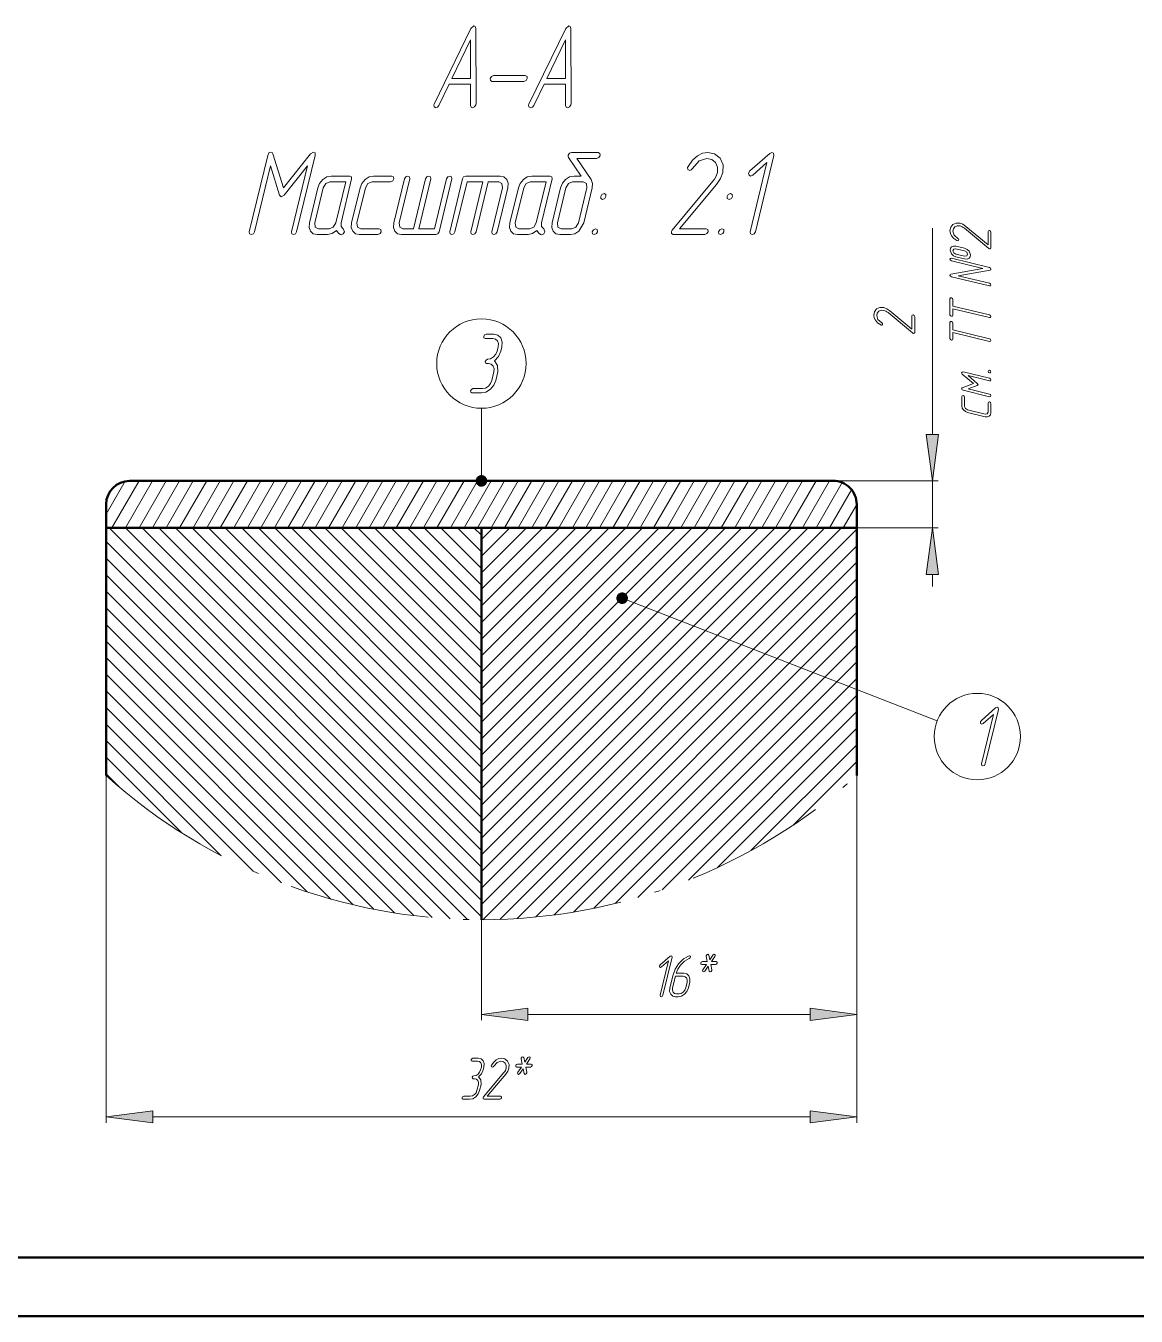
# Model space of a CAD drawing. Extents: x 0 to 420, y 0 to 297.
# Drawn here: x 94.7 to 189.4, y 0 to 110 of the extents above; entities that cross this region are included whole.
import ezdxf

# ---------------------------------------------------------------- set-up
doc = ezdxf.new("R2010")
doc.units = 0
doc.linetypes.add('DASHDOT', pattern=[18.5, 12, -3, 0.5, -3])

msp = doc.modelspace()

# ---------------------------------------------------------------- linework, layer by layer
at = {"color": 7, "lineweight": 13}
for p, q in [((171.997528, 75.157379), (171.997528, 92.71994)), ((133.545898, 71.19162), (133.545898, 77.380165)), ((101.545898, 68.340363), (103.171463, 71.155914)), ((102.037369, 67.19162), (104.346771, 71.19162)), ((103.19207, 67.19162), (105.501465, 71.19162)), ((104.346771, 67.19162), (106.656174, 71.19162)), ((105.501465, 67.19162), (107.810867, 71.19162)), ((106.656174, 67.19162), (108.965576, 71.19162)), ((107.810867, 67.19162), (110.12027, 71.19162)), ((108.965576, 67.19162), (111.274979, 71.19162)), ((110.12027, 67.19162), (112.429672, 71.19162)), ((111.274979, 67.19162), (113.584373, 71.19162)), ((112.429672, 67.19162), (114.739075, 71.19162)), ((113.584373, 67.19162), (115.893776, 71.19162)), ((114.739075, 67.19162), (117.048477, 71.19162)), ((115.893776, 67.19162), (118.203171, 71.19162)), ((117.048477, 67.19162), (119.35788, 71.19162)), ((118.203171, 67.19162), (120.512573, 71.19162)), ((119.35788, 67.19162), (121.667282, 71.19162)), ((120.512573, 67.19162), (122.821976, 71.19162)), ((121.667282, 67.19162), (123.976685, 71.19162)), ((122.821976, 67.19162), (125.131378, 71.19162)), ((123.976685, 67.19162), (126.286079, 71.19162)), ((125.131378, 67.19162), (127.440781, 71.19162)), ((126.286079, 67.19162), (128.59549, 71.19162)), ((127.440781, 67.19162), (129.750183, 71.19162)), ((128.59549, 67.19162), (130.904877, 71.19162)), ((129.750183, 67.19162), (132.059586, 71.19162)), ((130.904877, 67.19162), (133.214279, 71.19162)), ((132.059586, 67.19162), (134.368988, 71.19162)), ((133.214279, 67.19162), (135.523682, 71.19162)), ((134.368988, 67.19162), (136.678391, 71.19162)), ((135.523682, 67.19162), (137.833084, 71.19162)), ((136.678391, 67.19162), (138.987793, 71.19162)), ((137.833084, 67.19162), (140.142487, 71.19162)), ((138.987793, 67.19162), (141.29718, 71.19162)), ((140.142487, 67.19162), (142.451889, 71.19162)), ((141.29718, 67.19162), (143.606583, 71.19162)), ((142.451889, 67.19162), (144.761292, 71.19162)), ((143.606583, 67.19162), (145.915985, 71.19162)), ((144.761292, 67.19162), (147.070694, 71.19162)), ((145.915985, 67.19162), (148.225388, 71.19162)), ((147.070694, 67.19162), (149.380096, 71.19162)), ((148.225388, 67.19162), (150.53479, 71.19162)), ((149.380096, 67.19162), (151.689499, 71.19162)), ((150.53479, 67.19162), (152.844193, 71.19162)), ((151.689499, 67.19162), (153.998886, 71.19162)), ((152.844193, 67.19162), (155.153595, 71.19162)), ((153.998886, 67.19162), (156.308289, 71.19162)), ((155.153595, 67.19162), (157.462997, 71.19162)), ((156.308289, 67.19162), (158.617691, 71.19162)), ((157.462997, 67.19162), (159.7724, 71.19162)), ((158.617691, 67.19162), (160.927094, 71.19162)), ((159.7724, 67.19162), (162.081802, 71.19162)), ((160.927094, 67.19162), (163.236496, 71.19162)), ((162.081802, 67.19162), (164.304611, 71.041656)), ((163.236496, 67.19162), (165.110748, 70.437897)), ((163.545898, 71.19162), (172.497528, 71.19162)), ((171.997528, 67.19162), (171.997528, 71.19162)), ((164.391205, 67.19162), (165.545898, 69.19162)), ((133.545898, 35.438446), (101.792725, 67.19162)), ((133.545898, 36.852631), (103.20694, 67.19162)), ((133.545898, 38.266876), (104.621155, 67.19162)), ((133.545898, 39.681061), (106.035362, 67.19162)), ((133.545898, 41.095306), (107.449577, 67.19162)), ((133.545898, 42.509491), (108.863792, 67.19162)), ((133.545898, 43.923737), (110.278, 67.19162)), ((133.545898, 45.337921), (111.692215, 67.19162)), ((133.545898, 46.752167), (113.10643, 67.19162)), ((133.545898, 48.166351), (114.520645, 67.19162)), ((133.545898, 49.580597), (115.93486, 67.19162)), ((133.545898, 50.994781), (117.349075, 67.19162)), ((133.545898, 52.409027), (118.76329, 67.19162)), ((133.545898, 53.823212), (120.177498, 67.19162)), ((133.545898, 55.237457), (121.591713, 67.19162)), ((133.545898, 56.651642), (123.005928, 67.19162)), ((133.545898, 58.065887), (124.420135, 67.19162)), ((133.545898, 59.480072), (125.834351, 67.19162)), ((133.545898, 60.894318), (127.248566, 67.19162)), ((133.545898, 62.308502), (128.662781, 67.19162)), ((133.545898, 63.722687), (130.076996, 67.19162)), ((133.545898, 65.136932), (131.491211, 67.19162)), ((133.545898, 66.551117), (132.905426, 67.19162)), ((133.545898, 36.492279), (164.245255, 67.19162)), ((133.545898, 37.906464), (162.831039, 67.19162)), ((133.545898, 39.320709), (161.416824, 67.19162)), ((133.545898, 40.734894), (160.002609, 67.19162)), ((133.545898, 42.149139), (158.588394, 67.19162)), ((133.545898, 43.563324), (157.174179, 67.19162)), ((133.545898, 44.97757), (155.759964, 67.19162)), ((133.545898, 46.391754), (154.345749, 67.19162)), ((133.545898, 47.806), (152.931549, 67.19162)), ((133.545898, 49.220184), (151.517334, 67.19162)), ((133.545898, 50.63443), (150.103119, 67.19162)), ((133.545898, 52.048615), (148.688904, 67.19162)), ((133.545898, 53.46286), (147.274689, 67.19162)), ((133.545898, 54.877045), (145.860474, 67.19162)), ((133.545898, 56.291229), (144.446259, 67.19162)), ((133.545898, 57.705475), (143.032043, 67.19162)), ((133.545898, 59.119659), (141.617828, 67.19162)), ((133.545898, 60.533905), (140.203613, 67.19162)), ((133.545898, 61.94809), (138.789398, 67.19162)), ((133.545898, 63.362335), (137.375198, 67.19162)), ((133.545898, 64.77652), (135.960983, 67.19162)), ((133.545898, 66.190765), (134.546768, 67.19162)), ((165.545898, 67.19162), (172.497528, 67.19162)), ((133.545898, 34.024261), (101.545898, 66.024261)), ((133.545898, 35.078033), (165.545898, 67.078033)), ((133.67627, 33.79422), (165.545898, 65.663849)), ((132.346558, 33.809357), (101.545898, 64.610016)), ((135.117676, 33.821381), (165.545898, 64.249603)), ((130.871399, 33.870331), (101.545898, 63.195831)), ((136.601334, 33.890839), (165.545898, 62.835419)), ((171.997528, 62.19162), (171.997528, 63.225861)), ((129.349487, 33.977997), (101.545898, 61.781586)), ((138.141525, 34.016815), (165.545898, 61.421173)), ((145.545898, 61.19162), (172.40123, 50.734993)), ((127.767578, 34.145721), (101.545898, 60.367401)), ((139.73381, 34.194916), (165.545898, 60.006989)), ((126.125244, 34.37381), (101.545898, 58.953156)), ((141.397156, 34.444), (165.545898, 58.592804)), ((124.410896, 34.673981), (101.545898, 57.538971)), ((122.608337, 35.062286), (101.545898, 56.124725)), ((143.133301, 34.765961), (165.545898, 57.178558)), ((144.956848, 35.175323), (165.545898, 55.764374)), ((120.705429, 35.550995), (101.545898, 54.710541)), ((146.887878, 35.692108), (165.545898, 54.350128)), ((118.677658, 36.164581), (101.545898, 53.296295)), ((148.95401, 36.344025), (165.545898, 52.935944)), ((116.490906, 36.937103), (101.545898, 51.882111)), ((151.19429, 37.170074), (165.545898, 51.521698)), ((114.077377, 37.936432), (101.545898, 50.467865)), ((153.672546, 38.234161), (165.545898, 50.107513)), ((111.335312, 39.264252), (101.545898, 49.05368)), ((156.531845, 39.67923), (165.545898, 48.693268)), ((107.997986, 41.187347), (101.545898, 47.639435)), ((102.714371, 45.056793), (101.545898, 46.22525)), ((160.126892, 41.860077), (165.545898, 47.279083)), ((101.545898, 46.070831), (101.545898, 16.487701)), ((165.545898, 46.070831), (165.545898, 16.487701)), ((165.545898, 46.070831), (165.545898, 25.223785)), ((133.545898, 33.792816), (133.545898, 25.223785)), ((137.511673, 25.723785), (161.580124, 25.723785)), ((105.511673, 16.987701), (161.580124, 16.987701))]:
    msp.add_line(p, q, dxfattribs=at)
at = {"color": 7, "lineweight": 50}
for p, q in [((103.545898, 71.19162), (163.545898, 71.19162)), ((101.545898, 69.19162), (101.545898, 67.19162)), ((165.545898, 69.19162), (165.545898, 67.19162)), ((101.545898, 67.19162), (133.545898, 67.19162)), ((101.545898, 67.19162), (101.545898, 46.070831)), ((101.545898, 67.19162), (101.545898, 46.070831)), ((101.545898, 67.19162), (165.545898, 67.19162)), ((133.545898, 67.19162), (165.545898, 67.19162)), ((133.545898, 67.19162), (133.545898, 33.792816)), ((133.545898, 67.19162), (133.545898, 33.792816)), ((165.545898, 67.19162), (165.545898, 46.070831)), ((20, 5), (415, 5)), ((0, 0), (420, 0))]:
    msp.add_line(p, q, dxfattribs=at)
at = {"color": 7, "lineweight": 13}
for points in [[(130.793243, 104.990982), (130.811676, 104.990982), (132.607727, 104.990982), (132.626144, 104.990982), (132.626144, 103.179581), (132.672195, 103.036308), (132.791931, 102.985138), (132.966934, 103.056778), (133.068253, 103.230751), (133.08667, 103.302391), (133.068253, 109.749756), (133.022202, 109.913498), (132.902466, 109.974907), (132.635361, 109.749756), (129.503769, 103.302391), (129.476151, 103.230751), (129.503769, 103.056778), (129.651138, 102.985138), (129.798508, 103.036308), (129.909042, 103.179581)], [(138.889297, 104.990982), (138.907715, 104.990982), (140.703781, 104.990982), (140.722198, 104.990982), (140.722198, 103.179581), (140.76825, 103.036308), (140.887985, 102.985138), (141.062988, 103.056778), (141.164307, 103.230751), (141.182724, 103.302391), (141.164307, 109.749756), (141.118256, 109.913498), (140.998505, 109.974907), (140.7314, 109.749756), (137.599823, 103.302391), (137.572189, 103.230751), (137.599823, 103.056778), (137.747192, 102.985138), (137.894562, 103.036308), (138.005096, 103.179581)], [(132.626144, 105.492447), (131.032715, 105.492447), (132.616928, 108.777534)], [(140.722198, 105.492447), (139.128769, 105.492447), (140.712982, 108.777534)], [(137.166931, 105.236603), (137.351135, 105.318474), (137.443253, 105.482216), (137.434036, 105.656189), (137.286667, 105.73806), (134.587982, 105.73806), (134.403778, 105.645958), (134.293243, 105.482216), (134.320877, 105.308235), (134.468246, 105.236603)], [(117.787994, 92.423737), (119.362991, 98.922272), (119.353783, 99.137192), (119.224831, 99.219055), (118.976151, 99.055313), (116.664307, 96.159119), (115.761673, 99.055313), (115.687988, 99.178123), (115.586678, 99.219055), (115.420883, 99.137192), (115.319572, 98.922272), (113.744568, 92.423737), (113.772202, 92.239525), (113.910362, 92.178123), (114.094574, 92.239525), (114.195885, 92.423737), (115.549835, 98.031921), (116.323517, 95.545082), (116.480095, 95.391571), (116.710358, 95.545082), (118.699837, 98.04216), (117.336678, 92.423737), (117.37352, 92.239525), (117.511673, 92.178123), (117.686676, 92.239525)], [(142.895889, 96.885727), (141.670883, 98.676659), (143.365631, 98.676659), (143.559052, 98.75853), (143.660355, 98.922272), (143.632721, 99.096252), (143.485352, 99.178123), (141.237991, 99.178123), (141.044571, 99.116722), (140.934052, 98.963211), (140.934052, 98.850639), (140.980103, 98.748299), (142.048523, 97.172272), (141.440628, 97.172272), (141.062988, 97.100639), (140.722198, 96.885727), (140.445892, 96.558243), (140.298523, 96.179588), (139.570892, 93.181046), (139.543259, 92.79216), (139.672195, 92.474907), (139.902466, 92.249763), (140.234039, 92.178123), (141.127472, 92.178123), (141.49588, 92.249763), (141.845886, 92.474907), (142.269562, 93.181046), (142.997208, 96.179588), (143.015625, 96.548004), (142.90509, 96.865257), (142.895889, 96.875488)], [(152.585358, 92.178123), (152.778778, 92.259995), (152.87088, 92.423737), (152.852463, 92.607948), (152.705093, 92.679588), (150.439301, 92.679588), (153.58931, 96.445663), (153.939301, 96.967598), (154.132721, 97.458824), (154.16037, 98.124031), (153.89325, 98.686897), (153.432724, 99.055313), (152.861679, 99.178123), (152.401154, 99.106483), (151.977463, 98.90181), (151.53537, 98.523155), (151.166931, 97.99099), (151.130096, 97.89888), (151.15773, 97.724907), (151.305099, 97.653267), (151.443253, 97.704437), (151.544571, 97.817009), (152.115631, 98.471985), (152.760361, 98.666428), (153.184052, 98.574326), (153.506409, 98.318474), (153.681412, 97.91935), (153.662994, 97.458824), (153.524841, 97.090401), (153.414307, 96.916428), (153.276154, 96.721985), (149.803772, 92.567009), (149.739304, 92.444206), (149.757721, 92.259995), (149.895889, 92.178123)], [(156.914307, 92.423737), (158.489304, 98.922272), (158.46167, 99.106483), (158.314301, 99.167892), (158.148514, 99.096252), (156.444565, 97.602097), (156.324829, 97.428123), (156.361679, 97.25415), (156.499832, 97.172272), (156.674835, 97.25415), (157.890625, 98.328705), (156.462982, 92.423737), (156.499832, 92.239525), (156.638, 92.178123), (156.812988, 92.239525)], [(121.757729, 92.659119), (121.582726, 92.863792), (121.573517, 93.181046), (122.476151, 96.926659), (122.466934, 97.11087), (122.310364, 97.172272), (120.735359, 97.172272), (120.357727, 97.100639), (120.026146, 96.875488), (119.749832, 96.548004), (119.602463, 96.179588), (118.874832, 93.181046), (118.847198, 92.781921), (118.966942, 92.464676), (119.197205, 92.239525), (119.528778, 92.178123), (120.431412, 92.178123), (120.818253, 92.259995), (121.186676, 92.515846), (121.324829, 92.321396), (121.499832, 92.178123), (121.582726, 92.167892), (121.757729, 92.239525), (121.859047, 92.423737)], [(124.705093, 92.178123), (124.898514, 92.259995), (124.990623, 92.423737), (124.972198, 92.607948), (124.824829, 92.679588), (123.249832, 92.679588), (122.973518, 92.822861), (122.927467, 93.181046), (123.655098, 96.179588), (123.866936, 96.527542), (124.216934, 96.670815), (125.791939, 96.670815), (125.985359, 96.752686), (126.077469, 96.926659), (126.059044, 97.100639), (125.911674, 97.172272), (124.336678, 97.172272), (123.959045, 97.100639), (123.627464, 96.875488), (123.351151, 96.548004), (123.203781, 96.179588), (122.476151, 93.181046), (122.448517, 92.781921), (122.568253, 92.464676), (122.798515, 92.239525), (123.130096, 92.178123)], [(128.205093, 92.679588), (129.227463, 96.926659), (129.199829, 97.11087), (129.070892, 97.172272), (128.895889, 97.100639), (128.776154, 96.926659), (127.753784, 92.679588), (126.851151, 92.679588), (126.574829, 92.822861), (126.528778, 93.181046), (127.431412, 96.926659), (127.403778, 97.11087), (127.265625, 97.172272), (127.090622, 97.100639), (126.980095, 96.926659), (126.077461, 93.181046), (126.049835, 92.781921), (126.169571, 92.464676), (126.399834, 92.239525), (126.731415, 92.178123), (129.660355, 92.178123), (129.835358, 92.239525), (129.936676, 92.423737), (131.023514, 96.926659), (130.99588, 97.11087), (130.866943, 97.172272), (130.69194, 97.100639), (130.572205, 96.926659), (129.549835, 92.679588)], [(133.666931, 96.670815), (132.635361, 92.423737), (132.662994, 92.239525), (132.810364, 92.178123), (132.985352, 92.239525), (133.08667, 92.423737), (134.118256, 96.670815), (135.020889, 96.670815), (135.297195, 96.527542), (135.343262, 96.179588), (134.431412, 92.423737), (134.468262, 92.239525), (134.606415, 92.178123), (134.781418, 92.239525), (134.882721, 92.423737), (135.794571, 96.179588), (135.812988, 96.558243), (135.702469, 96.885727), (135.462982, 97.100639), (135.140625, 97.172272), (132.21167, 97.172272), (132.027466, 97.11087), (131.926147, 96.926659), (130.83931, 92.423737), (130.866943, 92.239525), (131.005096, 92.178123), (131.189301, 92.239525), (131.290619, 92.423737), (132.322205, 96.670815)], [(138.852463, 92.659119), (138.67746, 92.863792), (138.668259, 93.181046), (139.570892, 96.926659), (139.561676, 97.11087), (139.40509, 97.172272), (137.830093, 97.172272), (137.452469, 97.100639), (137.12088, 96.875488), (136.844574, 96.548004), (136.697205, 96.179588), (135.969574, 93.181046), (135.94194, 92.781921), (136.061676, 92.464676), (136.291931, 92.239525), (136.62352, 92.178123), (137.526154, 92.178123), (137.912994, 92.259995), (138.281418, 92.515846), (138.419571, 92.321396), (138.594574, 92.178123), (138.67746, 92.167892), (138.852463, 92.239525), (138.953781, 92.423737)], [(121.1222, 93.181046), (120.910362, 92.822861), (120.551147, 92.679588), (119.648514, 92.679588), (119.3722, 92.822861), (119.326149, 93.181046), (120.05378, 96.179588), (120.265625, 96.527542), (120.615623, 96.670815), (121.969574, 96.670815)], [(138.216934, 93.181046), (138.005096, 92.822861), (137.645889, 92.679588), (136.743256, 92.679588), (136.466934, 92.822861), (136.420883, 93.181046), (137.148514, 96.179588), (137.360352, 96.527542), (137.710358, 96.670815), (139.064301, 96.670815)], [(141.818253, 93.181046), (141.606415, 92.822861), (141.247208, 92.679588), (140.353775, 92.679588), (140.068253, 92.822861), (140.022202, 93.181046), (140.749832, 96.179588), (140.96167, 96.527542), (141.320892, 96.670815), (142.21431, 96.670815), (142.499832, 96.527542), (142.545883, 96.179588)], [(144.001144, 95.678123), (143.807724, 95.596252), (143.715622, 95.422272), (143.724838, 95.248299), (143.881409, 95.176659), (144.074829, 95.25853), (144.166931, 95.422272), (144.139313, 95.596252)], [(154.786682, 95.678123), (154.593262, 95.596252), (154.501144, 95.422272), (154.510361, 95.248299), (154.666931, 95.176659), (154.860352, 95.25853), (154.952469, 95.422272), (154.924835, 95.596252)], [(143.273514, 92.679588), (143.08931, 92.597717), (142.987991, 92.423737), (143.006409, 92.249763), (143.153778, 92.178123), (143.347198, 92.259995), (143.439301, 92.423737), (143.420883, 92.607948)], [(154.059052, 92.679588), (153.874832, 92.597717), (153.773514, 92.423737), (153.791931, 92.249763), (153.939301, 92.178123), (154.132721, 92.259995), (154.224823, 92.423737), (154.206406, 92.607948)], [(176.997528, 92.379242), (176.956604, 92.475983), (176.874725, 92.522003), (176.782623, 92.512787), (176.746811, 92.439117), (176.746811, 91.306244), (174.86377, 92.881256), (174.602798, 93.056244), (174.357178, 93.152924), (174.024582, 93.166779), (173.743149, 93.033173), (173.558945, 92.802948), (173.497528, 92.517426), (173.533356, 92.28714), (173.635696, 92.075287), (173.825027, 91.854279), (174.091095, 91.670074), (174.137161, 91.651642), (174.224152, 91.665436), (174.259964, 91.739105), (174.234375, 91.808197), (174.178085, 91.858856), (173.850601, 92.144379), (173.753387, 92.466766), (173.799438, 92.678619), (173.927368, 92.839752), (174.126923, 92.927277), (174.357178, 92.91806), (174.541397, 92.848969), (174.628387, 92.793732), (174.725601, 92.72464), (176.803085, 90.988495), (176.864502, 90.956207), (176.956604, 90.965424), (176.997528, 91.034515)], [(174.75119, 91.011444), (173.998993, 91.191071), (173.7892, 91.204865), (173.625458, 91.14505), (173.533356, 91.025299), (173.502655, 90.864105), (173.625458, 90.527924), (173.7892, 90.375946), (173.998993, 90.29306), (174.75119, 90.113434), (174.960983, 90.095001), (175.124725, 90.164093), (175.216827, 90.283844), (175.247528, 90.445038), (175.124725, 90.781219), (174.960983, 90.923981)], [(174.75119, 90.785797), (174.940521, 90.670685), (174.996811, 90.504913), (174.935394, 90.362152), (174.75119, 90.339081), (173.998993, 90.518707), (173.814789, 90.629242), (173.74826, 90.80423), (173.814789, 90.946991), (173.998993, 90.965424)], [(176.874725, 89.376617), (173.625458, 90.164093), (173.533356, 90.14566), (173.497528, 90.076569), (173.533356, 89.989105), (173.625458, 89.938446), (176.306747, 89.289093), (173.574295, 88.81015), (173.512894, 88.777924), (173.497528, 88.727264), (173.533356, 88.63974), (173.625458, 88.589081), (176.874725, 87.801605), (176.966827, 87.815399), (176.997528, 87.884491), (176.966827, 87.976593), (176.874725, 88.027252), (174.193436, 88.676605), (176.925903, 89.15097), (176.982178, 89.183197), (176.997528, 89.233856), (176.966827, 89.32132)], [(170.497528, 85.185699), (170.456604, 85.28244), (170.374725, 85.328461), (170.282623, 85.319244), (170.246811, 85.245575), (170.246811, 84.112701), (168.36377, 85.687714), (168.102798, 85.862701), (167.857178, 85.959381), (167.524582, 85.973236), (167.243149, 85.83963), (167.058945, 85.609406), (166.997528, 85.323883), (167.033356, 85.093597), (167.135696, 84.881744), (167.325027, 84.660736), (167.59111, 84.476532), (167.637161, 84.458099), (167.724152, 84.471893), (167.759964, 84.545563), (167.734375, 84.614655), (167.678085, 84.665314), (167.350601, 84.950836), (167.253387, 85.273224), (167.299438, 85.485077), (167.427353, 85.64621), (167.626923, 85.733734), (167.857178, 85.724518), (168.041397, 85.655426), (168.128387, 85.600189), (168.225601, 85.531097), (170.303085, 83.794952), (170.364502, 83.762665), (170.456604, 83.771881), (170.497528, 83.840973)], [(173.74826, 85.858124), (176.874725, 85.102875), (176.966827, 85.121307), (176.997528, 85.190399), (176.966827, 85.277863), (176.874725, 85.328522), (173.74826, 86.083771), (173.74826, 86.650238), (173.707336, 86.74234), (173.625458, 86.792999), (173.538467, 86.783783), (173.497528, 86.710114), (173.497528, 85.356171), (173.538467, 85.264069), (173.625458, 85.217987), (173.712448, 85.222626), (173.74826, 85.296295)], [(173.74826, 83.836395), (176.874725, 83.081146), (176.966827, 83.099579), (176.997528, 83.168671), (176.966827, 83.256134), (176.874725, 83.306793), (173.74826, 84.062042), (173.74826, 84.62851), (173.707336, 84.720612), (173.625458, 84.771271), (173.538467, 84.762054), (173.497528, 84.688385), (173.497528, 83.334442), (173.538467, 83.24234), (173.625458, 83.196259), (173.712448, 83.200897), (173.74826, 83.274567)], [(134.647873, 81.425537), (135.003143, 81.798347), (135.207092, 82.258873), (135.292618, 82.617058), (135.318924, 83.026413), (135.200516, 83.377289), (134.943924, 83.611214), (134.588669, 83.69162), (133.943924, 83.69162), (133.812347, 83.633141), (133.746567, 83.508873), (133.753143, 83.384605), (133.858398, 83.333435), (134.503143, 83.333435), (134.73999, 83.274956), (134.904449, 83.121445), (134.98999, 82.887527), (134.976822, 82.617058), (134.891296, 82.258873), (134.772873, 81.981094), (134.575516, 81.754486), (134.332092, 81.593666), (134.075516, 81.549805), (133.943924, 81.491325), (133.86499, 81.367058), (133.88472, 81.24279), (133.98999, 81.19162), (134.147873, 81.19162), (134.38472, 81.133141), (134.555771, 80.97963), (134.63472, 80.745712), (134.61499, 80.475243), (134.443924, 79.758873), (134.332092, 79.481094), (134.141296, 79.254486), (133.891296, 79.093666), (133.628143, 79.049805), (132.825516, 79.049805), (132.693924, 78.991325), (132.621567, 78.867058), (132.63472, 78.74279), (132.73999, 78.69162), (133.542618, 78.69162), (133.930771, 78.764717), (134.305771, 79.005951), (134.595245, 79.349518), (134.766296, 79.758873), (134.937347, 80.475243), (134.924194, 81.038109)], [(176.874725, 79.940338), (174.62326, 80.483734), (174.531158, 80.46994), (174.495346, 80.405426), (174.551636, 80.294952), (175.518738, 79.479767), (174.551636, 79.134369), (174.510696, 79.097565), (174.495346, 79.056122), (174.536285, 78.96402), (174.62326, 78.908722), (176.874725, 78.365326), (176.966827, 78.37912), (176.997528, 78.448212), (176.966827, 78.540314), (176.874725, 78.590973), (175.037735, 79.037689), (175.820633, 79.313995), (175.892273, 79.392303), (175.820633, 79.502838), (175.037735, 80.161346), (176.874725, 79.714691), (176.966827, 79.728485), (176.997528, 79.797577), (176.966827, 79.889679)], [(176.746811, 80.529816), (176.787735, 80.437714), (176.874725, 80.387054), (176.961716, 80.396271), (176.997528, 80.46994), (176.956604, 80.566681), (176.874725, 80.612701), (176.782623, 80.603485)], [(176.997528, 77.77121), (176.956604, 77.86795), (176.874725, 77.914032), (176.782623, 77.904816), (176.746811, 77.831085), (176.746811, 77.04361), (176.675171, 76.905426), (176.496078, 76.882416), (174.996811, 77.246246), (174.82283, 77.352142), (174.75119, 77.52713), (174.75119, 78.314667), (174.710251, 78.411346), (174.62326, 78.457428), (174.536285, 78.448212), (174.500458, 78.374542), (174.500458, 77.587006), (174.536285, 77.398224), (174.648849, 77.232452), (174.812592, 77.094269), (174.996811, 77.020599), (176.496078, 76.656769), (176.695633, 76.642975), (176.854263, 76.702789), (176.966827, 76.817963), (176.997528, 76.983734)], [(171.475433, 75.157379), (171.997528, 71.19162), (172.519638, 75.157379)], [(172.519638, 63.225861), (171.997528, 67.19162), (171.475433, 63.225861)], [(176.510757, 47.075432), (177.635757, 51.717247), (177.616028, 51.848824), (177.510757, 51.892685), (177.392349, 51.841515), (176.175232, 50.774261), (176.089706, 50.649994), (176.116028, 50.525726), (176.214706, 50.467247), (176.339706, 50.525726), (177.20813, 51.29327), (176.1884, 47.075432), (176.214706, 46.943855), (176.3134, 46.899994), (176.4384, 46.943855)], [(153.156418, 30.222321), (153.460373, 30.662384), (153.488007, 30.723785), (153.474182, 30.81076), (153.400497, 30.846588), (153.289978, 30.774963), (153.013657, 30.375824), (152.930771, 30.774963), (152.843262, 30.846588), (152.755768, 30.805664), (152.7005, 30.723785), (152.7005, 30.662384), (152.792603, 30.222321), (152.387344, 30.222321), (152.295242, 30.181396), (152.249191, 30.099518), (152.253799, 30.007416), (152.327484, 29.971588), (152.732742, 29.971588), (152.428787, 29.531525), (152.401154, 29.470123), (152.414978, 29.383148), (152.488663, 29.347321), (152.60379, 29.418976), (152.880112, 29.818085), (152.962997, 29.418976), (153.045898, 29.347321), (153.138, 29.383148), (153.18866, 29.470123), (153.18866, 29.531525), (153.096558, 29.971588), (153.501816, 29.971588), (153.598526, 30.012543), (153.649185, 30.099518), (153.635376, 30.186493), (153.561691, 30.222321)], [(149.011688, 27.346588), (149.799194, 30.595856), (149.78537, 30.687958), (149.711685, 30.718658), (149.628799, 30.682861), (148.776825, 29.93576), (148.716949, 29.848785), (148.735367, 29.76181), (148.804443, 29.720856), (148.891953, 29.76181), (149.499847, 30.299072), (148.786026, 27.346588), (148.804443, 27.254486), (148.873535, 27.223785), (148.961029, 27.254486)], [(149.886688, 29.086365), (149.614975, 27.970856), (149.591949, 27.684326), (149.68866, 27.443817), (149.863663, 27.274963), (150.107742, 27.223785), (150.333405, 27.223785), (150.605103, 27.274963), (150.867615, 27.443817), (151.070236, 27.684326), (151.189972, 27.970856), (151.309723, 28.472321), (151.32814, 28.758881), (151.240631, 29.004486), (151.061035, 29.168243), (150.816956, 29.224518), (150.149185, 29.224518), (150.291946, 29.567352), (150.513, 29.90506), (150.863007, 30.247894), (151.061035, 30.380951), (151.268265, 30.47818), (151.341949, 30.529327), (151.374191, 30.595856), (151.360367, 30.682861), (151.295898, 30.723785), (151.249847, 30.713562), (150.766296, 30.442352), (150.351822, 30.038116), (150.061691, 29.582703)], [(150.084717, 28.973785), (150.75708, 28.973785), (150.922867, 28.932861), (151.042603, 28.825378), (151.09787, 28.661652), (151.084061, 28.472321), (150.964325, 27.970856), (150.881424, 27.776428), (150.747879, 27.617798), (150.577484, 27.505219), (150.393265, 27.474518), (150.167603, 27.474518), (150.006424, 27.505219), (149.891296, 27.617798), (149.826813, 27.776428), (149.840637, 27.970856)], [(137.511673, 26.24588), (133.545898, 25.723785), (137.511673, 25.20166)], [(161.580124, 25.20166), (165.545898, 25.723785), (161.580124, 26.24588)], [(137.38208, 21.486237), (137.686035, 21.9263), (137.713654, 21.987701), (137.699844, 22.074677), (137.62616, 22.110504), (137.51564, 22.038879), (137.239319, 21.63974), (137.156433, 22.038879), (137.068924, 22.110504), (136.98143, 22.06958), (136.926163, 21.987701), (136.926163, 21.9263), (137.018265, 21.486237), (136.613007, 21.486237), (136.520905, 21.445312), (136.474854, 21.363434), (136.479446, 21.271332), (136.553131, 21.235504), (136.958405, 21.235504), (136.654449, 20.795441), (136.626816, 20.734039), (136.64064, 20.647064), (136.714325, 20.611237), (136.829453, 20.682892), (137.105774, 21.082001), (137.18866, 20.682892), (137.271561, 20.611237), (137.363663, 20.647064), (137.414322, 20.734039), (137.414322, 20.795441), (137.32222, 21.235504), (137.727478, 21.235504), (137.824188, 21.276459), (137.874847, 21.363434), (137.861023, 21.450409), (137.787354, 21.486237)], [(133.306427, 20.401459), (133.555115, 20.662415), (133.697876, 20.984772), (133.757736, 21.235504), (133.776169, 21.522064), (133.693268, 21.76767), (133.513672, 21.931427), (133.264984, 21.987701), (132.81366, 21.987701), (132.721558, 21.946777), (132.675507, 21.859772), (132.680115, 21.772797), (132.753799, 21.736969), (133.205109, 21.736969), (133.370895, 21.696045), (133.486023, 21.588593), (133.545898, 21.424835), (133.536682, 21.235504), (133.476822, 20.984772), (133.393921, 20.790344), (133.255768, 20.631714), (133.085373, 20.519135), (132.905762, 20.488434), (132.81366, 20.44751), (132.758392, 20.360504), (132.772217, 20.273529), (132.845901, 20.237701), (132.956421, 20.237701), (133.122223, 20.196777), (133.241943, 20.089294), (133.297211, 19.925568), (133.283401, 19.736237), (133.163666, 19.234772), (133.085373, 19.040344), (132.951813, 18.881714), (132.776825, 18.769135), (132.592606, 18.738434), (132.030762, 18.738434), (131.93866, 18.69751), (131.888, 18.610504), (131.897217, 18.523529), (131.970901, 18.487701), (132.532745, 18.487701), (132.804443, 18.538879), (133.066956, 18.707733), (133.269592, 18.948242), (133.389313, 19.234772), (133.509064, 19.736237), (133.499847, 20.130249)], [(135.116302, 18.487701), (135.213013, 18.528625), (135.259064, 18.610504), (135.249847, 18.702606), (135.176163, 18.738434), (134.043274, 18.738434), (135.618271, 20.62146), (135.793274, 20.882446), (135.889984, 21.128052), (135.903793, 21.460663), (135.770248, 21.742096), (135.539978, 21.9263), (135.254456, 21.987701), (135.024185, 21.951874), (134.812347, 21.849548), (134.591293, 21.660217), (134.407089, 21.394135), (134.388672, 21.348083), (134.402481, 21.261078), (134.476166, 21.225281), (134.545242, 21.250854), (134.595901, 21.307159), (134.881424, 21.634644), (135.203796, 21.731842), (135.415634, 21.685791), (135.576828, 21.557892), (135.664322, 21.358307), (135.655106, 21.128052), (135.586029, 20.943848), (135.530762, 20.856842), (135.461685, 20.759644), (133.72551, 18.682159), (133.693268, 18.620728), (133.702484, 18.528625), (133.771561, 18.487701)], [(105.511673, 17.509796), (101.545898, 16.987701), (105.511673, 16.465607)], [(161.580124, 16.465607), (165.545898, 16.987701), (161.580124, 17.509796)]]:
    msp.add_lwpolyline(points, close=True, dxfattribs=at)
for centre, radius in [((133.545898, 81.19162), 3.811453), ((175.829849, 49.399994), 3.679354)]:
    msp.add_circle(centre, radius, dxfattribs=at)
at = {"color": 7, "lineweight": 50}
for centre, start, end in [((103.545898, 69.19162), 90.000003, 179.999995), ((163.545898, 69.19162), 360, 90.000003)]:
    msp.add_arc(centre, 2, start, end, dxfattribs=at)
at = {"color": 7, "linetype": 'DASHDOT', "lineweight": 13}
for start, end in [(228.017577, 269.999997), (269.999997, 311.982425)]:
    msp.add_arc((133.545898, 81.632355), 47.839548, start, end, dxfattribs=at)
at = {"color": 7, "lineweight": 13}
for points in [[(171.475433, 75.157379), (171.997528, 71.19162), (171.475433, 75.157379), (172.519638, 75.157379)], [(134.045898, 71.19162), (133.409073, 71.672531), (133.120789, 71.454834), (133.244583, 71.59063)], [(134.045898, 71.19162), (133.768768, 71.639198), (133.409073, 71.672531), (133.592041, 71.689484)], [(134.045898, 71.19162), (134.012146, 71.372238), (133.768768, 71.639198), (133.915405, 71.528465)], [(134.045898, 71.19162), (133.120789, 71.454834), (133.054413, 71.099747), (133.054413, 71.283493)], [(134.045898, 71.19162), (133.054413, 71.099747), (133.244583, 70.79261), (133.120789, 70.928406)], [(134.045898, 71.19162), (133.244583, 70.79261), (133.592041, 70.693756), (133.409073, 70.710709)], [(134.045898, 71.19162), (133.592041, 70.693756), (133.915405, 70.854774), (133.768768, 70.744041)], [(134.045898, 71.19162), (133.915405, 70.854774), (134.045898, 71.19162), (134.012146, 71.011002)], [(172.519638, 63.225861), (171.997528, 67.19162), (172.519638, 63.225861), (171.475433, 63.225861)], [(146.045898, 61.19162), (145.409058, 61.672531), (145.120789, 61.454834), (145.244568, 61.59063)], [(146.045898, 61.19162), (145.768768, 61.639202), (145.409058, 61.672531), (145.592026, 61.689487)], [(146.045898, 61.19162), (146.012131, 61.372242), (145.768768, 61.639202), (145.915405, 61.528469)], [(146.045898, 61.19162), (145.120789, 61.454834), (145.054413, 61.099747), (145.054413, 61.283493)], [(146.045898, 61.19162), (145.054413, 61.099747), (145.244568, 60.79261), (145.120789, 60.928406)], [(146.045898, 61.19162), (145.244568, 60.79261), (145.592026, 60.693752), (145.409058, 60.710709)], [(146.045898, 61.19162), (145.592026, 60.693752), (145.915405, 60.854774), (145.768768, 60.744038)], [(146.045898, 61.19162), (145.915405, 60.854774), (146.045898, 61.19162), (146.012131, 61.010998)], [(137.511673, 26.24588), (133.545898, 25.723785), (137.511673, 26.24588), (137.511673, 25.20166)], [(161.580124, 25.20166), (165.545898, 25.723785), (161.580124, 25.20166), (161.580124, 26.24588)], [(105.511673, 17.509796), (101.545898, 16.987701), (105.511673, 17.509796), (105.511673, 16.465607)], [(161.580124, 16.465607), (165.545898, 16.987701), (161.580124, 16.465607), (161.580124, 17.509796)]]:
    msp.add_solid(points, dxfattribs=at)

doc.saveas('drawing.dxf')
